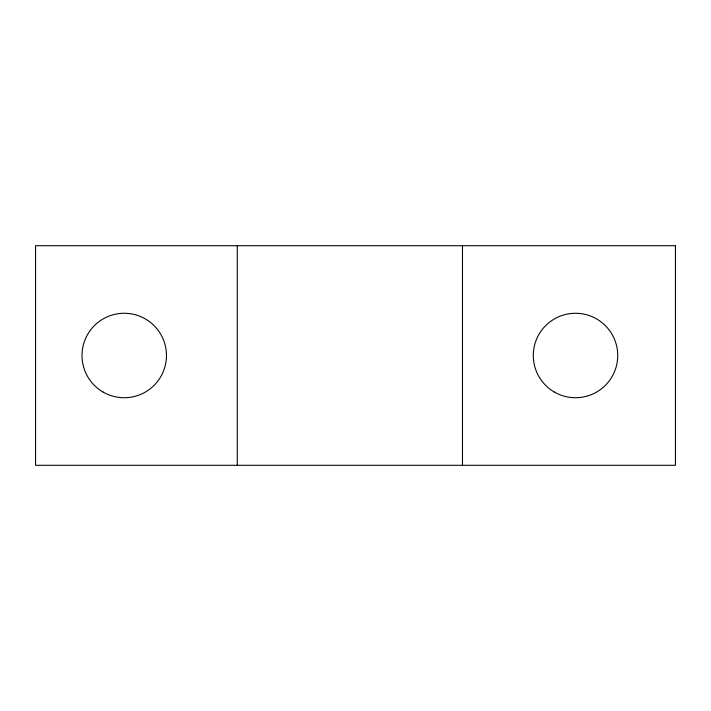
<?xml version="1.0" encoding="UTF-8"?>
<svg xmlns="http://www.w3.org/2000/svg" width="711" height="711" viewBox="0 0 711 711"><rect width="100%" height="100%" fill="white"/><g stroke="black" fill="none" stroke-linecap="round" stroke-linejoin="round"><path stroke-width="1.07" d="M462.479 245.704L462.479 465.296M237.261 245.704L237.261 465.296M675.45 245.704L35.55 245.704L35.55 465.296L675.45 465.296L675.45 245.704M103.113 392.072A42.233 42.233 0 0 0 166.463 355.5A42.233 42.233 0 0 0 103.113 318.928A42.233 42.233 0 0 0 103.113 392.072M554.393 392.072A42.233 42.233 0 0 0 617.735 355.5A42.233 42.233 0 0 0 554.393 318.928A42.233 42.233 0 0 0 554.393 392.072"/></g></svg>
